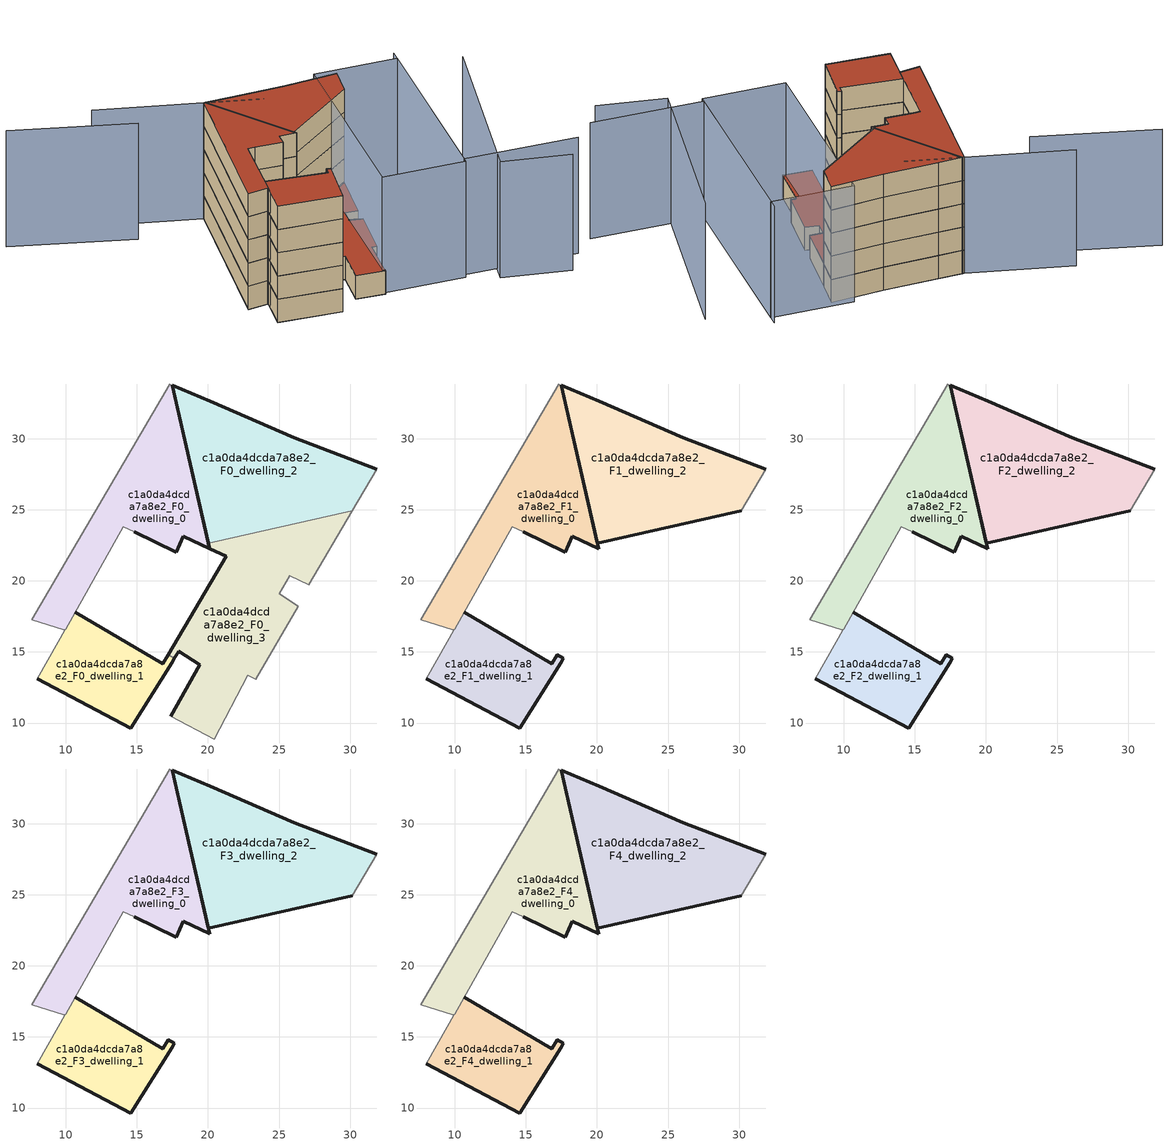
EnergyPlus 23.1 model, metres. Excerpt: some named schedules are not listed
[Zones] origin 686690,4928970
c1a0da4dcda7a8e2_F0_dwelling_0
 floor ground (EU_floor_Construction): 20.12,22.27 17.5,33.77 17.32,33.84 7.59,17.27 9.85,16.56 10,16.59 14.04,23.79 14.81,23.46 17.75,22 18.27,23.13 z0
 wall outside (EU_wall_Construction): 17.5,33.77 20.12,22.27 18.27,23.13 17.75,22 14.81,23.46 z0:3
 wall adiabatic (EU_wall_Construction): 9.99,16.59 9.85,16.56 7.59,17.27 17.32,33.84 17.5,33.77 / 14.81,23.46 14.04,23.79 10,16.59 z0:3; 9.99,16.59,3 10,16.59,0 9.99,16.59,0
c1a0da4dcda7a8e2_F0_dwelling_1
 floor ground (EU_floor_Construction): 14.56,9.62 17.48,14.29 17.64,14.55 17.2,14.8 16.82,14.16 10.67,17.79 10,16.59 9.85,16.56 9.92,16.54 9.47,15.73 7.99,13.11 z0
 wall outside (EU_wall_Construction): 10.67,17.79 16.82,14.16 17.2,14.8 / 17.64,14.55 17.48,14.29 14.56,9.62 7.99,13.11 z0:3
 wall adiabatic (EU_wall_Construction): 7.99,13.11 9.47,15.73 9.92,16.54 9.85,16.56 10,16.59 10.67,17.79 z0:3
 wall to c1a0da4dcda7a8e2_F0_dwelling_3 (EU_wall_Construction): 17.2,14.8 17.64,14.55 z0:3
c1a0da4dcda7a8e2_F0_dwelling_2
 floor ground (EU_floor_Construction): 30.16,24.94 31.88,27.86 26.05,30.05 20.14,32.62 17.5,33.77 20.04,22.63 z0
 wall outside (EU_wall_Construction): 20.04,22.63 17.5,33.77 20.14,32.62 26.05,30.05 31.88,27.86 z0:3
 wall adiabatic (EU_wall_Construction): 31.88,27.86 30.16,24.94 z0:3
 wall to c1a0da4dcda7a8e2_F0_dwelling_3 (EU_wall_Construction): 30.16,24.94 20.04,22.63 z0:3
c1a0da4dcda7a8e2_F0_dwelling_3
 floor ground (EU_floor_Construction): 23.34,13.08 26.34,18.21 25.01,19.11 25.75,20.38 27.08,19.72 30.16,24.94 20.04,22.63 20.12,22.27 21.27,21.74 17.2,14.8 17.64,14.55 17.84,14.87 17.86,14.91 17.94,15.04 19.42,14.11 17.39,10.46 20.43,8.88 22.81,13.37 z0
 wall outside (EU_wall_Construction): 17.2,14.8 21.27,21.74 20.12,22.27 20.04,22.63 / 17.39,10.46 19.42,14.11 17.94,15.04 17.86,14.91 17.84,14.87 17.64,14.55 z0:3
 wall adiabatic (EU_wall_Construction): 30.16,24.94 27.08,19.72 25.75,20.38 25.01,19.11 26.34,18.21 23.34,13.08 22.81,13.37 20.43,8.88 17.39,10.46 z0:3
 roof outside (EU_roof_Construction): 30.16,24.94 27.08,19.72 25.75,20.38 25.01,19.11 26.34,18.21 23.34,13.08 22.81,13.37 20.43,8.88 17.39,10.46 19.42,14.11 17.94,15.04 17.86,14.91 17.84,14.87 17.64,14.55 17.2,14.8 21.27,21.74 20.12,22.27 20.04,22.63 z3
c1a0da4dcda7a8e2_F1_dwelling_0
 floor to c1a0da4dcda7a8e2_F0_dwelling_0 (EU_floor_Construction): 20.12,22.27 17.5,33.77 17.32,33.84 7.59,17.27 9.85,16.56 9.99,16.59 14.04,23.79 14.81,23.46 17.75,22 18.27,23.13 z3
 wall outside (EU_wall_Construction): 17.5,33.77 20.12,22.27 18.27,23.13 17.75,22 14.81,23.46 z3:6
 wall adiabatic (EU_wall_Construction): 9.99,16.59 9.85,16.56 7.59,17.27 17.32,33.84 17.5,33.77 / 14.81,23.46 14.04,23.79 10,16.59 z3:6; 9.99,16.59,6 10,16.59,3 9.99,16.59,3
c1a0da4dcda7a8e2_F1_dwelling_1
 floor to c1a0da4dcda7a8e2_F0_dwelling_1 (EU_floor_Construction): 14.56,9.62 17.48,14.29 17.64,14.55 17.2,14.8 16.82,14.16 10.67,17.79 10,16.59 9.85,16.56 9.92,16.54 9.47,15.73 7.99,13.11 z3
 wall outside (EU_wall_Construction): 10.67,17.79 16.82,14.16 17.2,14.8 17.64,14.55 17.48,14.29 14.56,9.62 7.99,13.11 z3:6
 wall adiabatic (EU_wall_Construction): 7.99,13.11 9.47,15.73 9.92,16.54 9.85,16.56 10,16.59 10.67,17.79 z3:6
c1a0da4dcda7a8e2_F1_dwelling_2
 floor to c1a0da4dcda7a8e2_F0_dwelling_2 (EU_floor_Construction): 30.16,24.94 31.88,27.86 26.05,30.05 20.14,32.62 17.5,33.77 20.04,22.63 z3
 wall outside (EU_wall_Construction): 30.16,24.94 20.04,22.63 17.5,33.77 20.14,32.62 26.05,30.05 31.88,27.86 z3:6
 wall adiabatic (EU_wall_Construction): 31.88,27.86 30.16,24.94 z3:6
c1a0da4dcda7a8e2_F2_dwelling_0
 floor to c1a0da4dcda7a8e2_F1_dwelling_0 (EU_floor_Construction): 20.12,22.27 17.5,33.77 17.32,33.84 7.59,17.27 9.85,16.56 9.99,16.59 14.04,23.79 14.81,23.46 17.75,22 18.27,23.13 z6
 wall outside (EU_wall_Construction): 17.5,33.77 20.12,22.27 18.27,23.13 17.75,22 14.81,23.46 z6:9
 wall adiabatic (EU_wall_Construction): 9.99,16.59 9.85,16.56 7.59,17.27 17.32,33.84 17.5,33.77 / 14.81,23.46 14.04,23.79 10,16.59 z6:9; 9.99,16.59,9 10,16.59,6 9.99,16.59,6
c1a0da4dcda7a8e2_F2_dwelling_1
 floor to c1a0da4dcda7a8e2_F1_dwelling_1 (EU_floor_Construction): 14.56,9.62 17.48,14.29 17.64,14.55 17.2,14.8 16.82,14.16 10.67,17.79 10,16.59 9.85,16.56 9.92,16.54 9.47,15.73 7.99,13.11 z6
 wall outside (EU_wall_Construction): 10.67,17.79 16.82,14.16 17.2,14.8 17.64,14.55 17.48,14.29 14.56,9.62 7.99,13.11 z6:9
 wall adiabatic (EU_wall_Construction): 7.99,13.11 9.47,15.73 9.92,16.54 9.85,16.56 10,16.59 10.67,17.79 z6:9
c1a0da4dcda7a8e2_F2_dwelling_2
 floor to c1a0da4dcda7a8e2_F1_dwelling_2 (EU_floor_Construction): 30.16,24.94 31.88,27.86 26.05,30.05 20.14,32.62 17.5,33.77 20.04,22.63 z6
 wall outside (EU_wall_Construction): 30.16,24.94 20.04,22.63 17.5,33.77 20.14,32.62 26.05,30.05 31.88,27.86 z6:9
 wall adiabatic (EU_wall_Construction): 31.88,27.86 30.16,24.94 z6:9
c1a0da4dcda7a8e2_F3_dwelling_0
 floor to c1a0da4dcda7a8e2_F2_dwelling_0 (EU_floor_Construction): 20.12,22.27 17.5,33.77 17.32,33.84 7.59,17.27 9.85,16.56 9.99,16.59 14.04,23.79 14.81,23.46 17.75,22 18.27,23.13 z9
 wall outside (EU_wall_Construction): 17.5,33.77 20.12,22.27 18.27,23.13 17.75,22 14.81,23.46 z9:12
 wall adiabatic (EU_wall_Construction): 9.99,16.59 9.85,16.56 7.59,17.27 17.32,33.84 17.5,33.77 / 14.81,23.46 14.04,23.79 10,16.59 z9:12; 9.99,16.59,12 10,16.59,9 9.99,16.59,9
c1a0da4dcda7a8e2_F3_dwelling_1
 floor to c1a0da4dcda7a8e2_F2_dwelling_1 (EU_floor_Construction): 14.56,9.62 17.48,14.29 17.64,14.55 17.2,14.8 16.82,14.16 10.67,17.79 10,16.59 9.85,16.56 9.92,16.54 9.47,15.73 7.99,13.11 z9
 wall outside (EU_wall_Construction): 10.67,17.79 16.82,14.16 17.2,14.8 17.64,14.55 17.48,14.29 14.56,9.62 7.99,13.11 z9:12
 wall adiabatic (EU_wall_Construction): 7.99,13.11 9.47,15.73 9.92,16.54 9.85,16.56 10,16.59 10.67,17.79 z9:12
c1a0da4dcda7a8e2_F3_dwelling_2
 floor to c1a0da4dcda7a8e2_F2_dwelling_2 (EU_floor_Construction): 30.16,24.94 31.88,27.86 26.05,30.05 20.14,32.62 17.5,33.77 20.04,22.63 z9
 wall outside (EU_wall_Construction): 30.16,24.94 20.04,22.63 17.5,33.77 20.14,32.62 26.05,30.05 31.88,27.86 z9:12
 wall adiabatic (EU_wall_Construction): 31.88,27.86 30.16,24.94 z9:12
c1a0da4dcda7a8e2_F4_dwelling_0
 floor to c1a0da4dcda7a8e2_F3_dwelling_0 (EU_floor_Construction): 20.12,22.27 17.5,33.77 17.32,33.84 7.59,17.27 9.85,16.56 9.99,16.59 14.04,23.79 14.81,23.46 17.75,22 18.27,23.13 z12
 wall outside (EU_wall_Construction): 17.5,33.77 20.12,22.27 18.27,23.13 17.75,22 14.81,23.46 z12:15
 wall adiabatic (EU_wall_Construction): 9.99,16.59 9.85,16.56 7.59,17.27 17.32,33.84 17.5,33.77 / 14.81,23.46 14.04,23.79 10,16.59 z12:15; 9.99,16.59,15 10,16.59,12 9.99,16.59,12
 roof outside (EU_roof_Construction): 17.5,33.77 20.12,22.27 18.27,23.13 17.75,22 14.81,23.46 14.04,23.79 9.99,16.59 9.85,16.56 7.59,17.27 17.32,33.84 z15
c1a0da4dcda7a8e2_F4_dwelling_1
 floor to c1a0da4dcda7a8e2_F3_dwelling_1 (EU_floor_Construction): 14.56,9.62 17.48,14.29 17.64,14.55 17.2,14.8 16.82,14.16 10.67,17.79 10,16.59 9.85,16.56 9.92,16.54 9.47,15.73 7.99,13.11 z12
 wall outside (EU_wall_Construction): 10.67,17.79 16.82,14.16 17.2,14.8 17.64,14.55 17.48,14.29 14.56,9.62 7.99,13.11 z12:15
 wall adiabatic (EU_wall_Construction): 7.99,13.11 9.47,15.73 9.92,16.54 9.85,16.56 10,16.59 10.67,17.79 z12:15
 roof outside (EU_roof_Construction): 17.2,14.8 17.64,14.55 17.48,14.29 14.56,9.62 7.99,13.11 9.47,15.73 9.92,16.54 9.85,16.56 10,16.59 10.67,17.79 16.82,14.16 z15
c1a0da4dcda7a8e2_F4_dwelling_2
 floor to c1a0da4dcda7a8e2_F3_dwelling_2 (EU_floor_Construction): 30.16,24.94 31.88,27.86 26.05,30.05 20.14,32.62 17.5,33.77 20.04,22.63 z12
 wall outside (EU_wall_Construction): 30.16,24.94 20.04,22.63 17.5,33.77 20.14,32.62 26.05,30.05 31.88,27.86 z12:15
 wall adiabatic (EU_wall_Construction): 31.88,27.86 30.16,24.94 z12:15
 roof outside (EU_roof_Construction): 31.88,27.86 30.16,24.94 20.04,22.63 17.5,33.77 20.14,32.62 26.05,30.05 z15
shading: 38.31,-2.19 31.65,2.36 / 31.65,2.36 44.01,20.44 / 41.2,-0.12 29.29,5.56 / 29.29,5.56 39.15,26.26 / 7.58,41.42 22.56,29.78 / -2,45.1 9.29,35.95 / 38.69,25.3 29.07,5.09 / 29.07,5.09 20.32,9.26 / 20.32,9.26 29.95,29.46 / 29.95,29.46 38.69,25.3 z0:15
[Building]
EU S2 Campaign: North Axis=0; Terrain=City; Solar Distribution=FullExterior
[Site:Location]
Bologna: Latitude=44.5; Longitude=11.25; Time Zone=1; Elevation=37
[SizingPeriod:WeatherFileDays]
AnnualSizingPeriod: Begin Month=1; Begin Day of Month=1; End Month=12; End Day of Month=31; Day of Week for Start Day=Monday; Use Weather File Daylight Saving Period=No; Use Weather File Rain and Snow Indicators=No
[MATERIAL]
EU_InternalMass_Material: Roughness=MediumRough; Thickness=0.1; Conductivity=1; Density=1800; Specific Heat=900; Thermal Absorptance=0.9; Solar Absorptance=0.7; Visible Absorptance=0.7
[MATERIAL:NOMASS] Roughness=MediumRough; Thermal Absorptance=0.9; Solar Absorptance=0.7; Visible Absorptance=0.7
Name | Thermal Resistance
EU_wall_NoMass | 0.905828
EU_roof_NoMass | 0.37593
EU_floor_NoMass | 0.67114
[CONSTRUCTION]
EU_wall_Construction: EU_wall_NoMass
EU_roof_Construction: EU_roof_NoMass
EU_floor_Construction: EU_floor_NoMass
EU_InternalMass_Construction: EU_InternalMass_Material
[ZONE] Type=1; Multiplier=1; Ceiling Height=autocalculate; Floor Area=autocalculate; Part of Total Floor Area=Yes
Name | Volume
c1a0da4dcda7a8e2_F0_dwelling_0 | 201.083
c1a0da4dcda7a8e2_F1_dwelling_0; c1a0da4dcda7a8e2_F2_dwelling_0; c1a0da4dcda7a8e2_F3_dwelling_0; c1a0da4dcda7a8e2_F4_dwelling_0 | 201.036
c1a0da4dcda7a8e2_F0_dwelling_1; c1a0da4dcda7a8e2_F1_dwelling_1; c1a0da4dcda7a8e2_F2_dwelling_1; c1a0da4dcda7a8e2_F3_dwelling_1; c1a0da4dcda7a8e2_F4_dwelling_1 | 119.29
c1a0da4dcda7a8e2_F0_dwelling_2; c1a0da4dcda7a8e2_F1_dwelling_2; c1a0da4dcda7a8e2_F2_dwelling_2; c1a0da4dcda7a8e2_F3_dwelling_2; c1a0da4dcda7a8e2_F4_dwelling_2 | 251.752
c1a0da4dcda7a8e2_F0_dwelling_3 | 256.276
[INTERNALMASS] Construction=EU_InternalMass_Construction
Name | Zone or ZoneList | Surface Area
c1a0da4dcda7a8e2_F0_dwelling_0_EU_InternalMass | c1a0da4dcda7a8e2_F0_dwelling_0 | 67.0291
c1a0da4dcda7a8e2_F0_dwelling_1_EU_InternalMass | c1a0da4dcda7a8e2_F0_dwelling_1 | 39.7636
c1a0da4dcda7a8e2_F0_dwelling_2_EU_InternalMass | c1a0da4dcda7a8e2_F0_dwelling_2 | 83.9197
c1a0da4dcda7a8e2_F0_dwelling_3_EU_InternalMass | c1a0da4dcda7a8e2_F0_dwelling_3 | 85.4254
c1a0da4dcda7a8e2_F1_dwelling_0_EU_InternalMass | c1a0da4dcda7a8e2_F1_dwelling_0 | 114.63
c1a0da4dcda7a8e2_F1_dwelling_1_EU_InternalMass | c1a0da4dcda7a8e2_F1_dwelling_1 | 121.743
c1a0da4dcda7a8e2_F1_dwelling_2_EU_InternalMass | c1a0da4dcda7a8e2_F1_dwelling_2 | 39.7603
c1a0da4dcda7a8e2_F2_dwelling_0_EU_InternalMass | c1a0da4dcda7a8e2_F2_dwelling_0 | 114.63
c1a0da4dcda7a8e2_F2_dwelling_1_EU_InternalMass | c1a0da4dcda7a8e2_F2_dwelling_1 | 121.743
c1a0da4dcda7a8e2_F2_dwelling_2_EU_InternalMass | c1a0da4dcda7a8e2_F2_dwelling_2 | 39.7603
c1a0da4dcda7a8e2_F3_dwelling_0_EU_InternalMass | c1a0da4dcda7a8e2_F3_dwelling_0 | 114.63
c1a0da4dcda7a8e2_F3_dwelling_1_EU_InternalMass | c1a0da4dcda7a8e2_F3_dwelling_1 | 121.743
c1a0da4dcda7a8e2_F3_dwelling_2_EU_InternalMass | c1a0da4dcda7a8e2_F3_dwelling_2 | 39.7603
c1a0da4dcda7a8e2_F4_dwelling_0_EU_InternalMass | c1a0da4dcda7a8e2_F4_dwelling_0 | 114.63
c1a0da4dcda7a8e2_F4_dwelling_1_EU_InternalMass | c1a0da4dcda7a8e2_F4_dwelling_1 | 121.743
c1a0da4dcda7a8e2_F4_dwelling_2_EU_InternalMass | c1a0da4dcda7a8e2_F4_dwelling_2 | 39.7603
[OTHEREQUIPMENT] Fuel Type=Electricity; Design Level Calculation Method=Watts/Area; Power per Zone Floor Area=1; Fraction Latent=0; Fraction Radiant=0; Fraction Lost=0; Carbon Dioxide Generation Rate=0; EndUse Subcategory=EU_Step8_InternalGains
Name | Zone or ZoneList or Space or SpaceList | Schedule
EU_Step8_InternalGain_c1a0da4dcda7a8e2_F0_dwelling_0_f000 | c1a0da4dcda7a8e2_F0_dwelling_0 | EU_Step8_GainSchedule_c1a0da4dcda7a8e2_F0_dwelling_0_f000
EU_Step8_InternalGain_c1a0da4dcda7a8e2_F0_dwelling_1_f000 | c1a0da4dcda7a8e2_F0_dwelling_1 | EU_Step8_GainSchedule_c1a0da4dcda7a8e2_F0_dwelling_1_f000
EU_Step8_InternalGain_c1a0da4dcda7a8e2_F0_dwelling_2_f000 | c1a0da4dcda7a8e2_F0_dwelling_2 | EU_Step8_GainSchedule_c1a0da4dcda7a8e2_F0_dwelling_2_f000
EU_Step8_InternalGain_c1a0da4dcda7a8e2_F0_dwelling_3_f000 | c1a0da4dcda7a8e2_F0_dwelling_3 | EU_Step8_GainSchedule_c1a0da4dcda7a8e2_F0_dwelling_3_f000
EU_Step8_InternalGain_c1a0da4dcda7a8e2_F1_dwelling_0_f000 | c1a0da4dcda7a8e2_F1_dwelling_0 | EU_Step8_GainSchedule_c1a0da4dcda7a8e2_F1_dwelling_0_f000
EU_Step8_InternalGain_c1a0da4dcda7a8e2_F1_dwelling_1_f000 | c1a0da4dcda7a8e2_F1_dwelling_1 | EU_Step8_GainSchedule_c1a0da4dcda7a8e2_F1_dwelling_1_f000
EU_Step8_InternalGain_c1a0da4dcda7a8e2_F1_dwelling_2_f000 | c1a0da4dcda7a8e2_F1_dwelling_2 | EU_Step8_GainSchedule_c1a0da4dcda7a8e2_F1_dwelling_2_f000
EU_Step8_InternalGain_c1a0da4dcda7a8e2_F2_dwelling_0_f000 | c1a0da4dcda7a8e2_F2_dwelling_0 | EU_Step8_GainSchedule_c1a0da4dcda7a8e2_F2_dwelling_0_f000
EU_Step8_InternalGain_c1a0da4dcda7a8e2_F2_dwelling_1_f000 | c1a0da4dcda7a8e2_F2_dwelling_1 | EU_Step8_GainSchedule_c1a0da4dcda7a8e2_F2_dwelling_1_f000
EU_Step8_InternalGain_c1a0da4dcda7a8e2_F2_dwelling_2_f000 | c1a0da4dcda7a8e2_F2_dwelling_2 | EU_Step8_GainSchedule_c1a0da4dcda7a8e2_F2_dwelling_2_f000
EU_Step8_InternalGain_c1a0da4dcda7a8e2_F3_dwelling_0_f000 | c1a0da4dcda7a8e2_F3_dwelling_0 | EU_Step8_GainSchedule_c1a0da4dcda7a8e2_F3_dwelling_0_f000
EU_Step8_InternalGain_c1a0da4dcda7a8e2_F3_dwelling_1_f000 | c1a0da4dcda7a8e2_F3_dwelling_1 | EU_Step8_GainSchedule_c1a0da4dcda7a8e2_F3_dwelling_1_f000
EU_Step8_InternalGain_c1a0da4dcda7a8e2_F3_dwelling_2_f000 | c1a0da4dcda7a8e2_F3_dwelling_2 | EU_Step8_GainSchedule_c1a0da4dcda7a8e2_F3_dwelling_2_f000
EU_Step8_InternalGain_c1a0da4dcda7a8e2_F4_dwelling_0_f000 | c1a0da4dcda7a8e2_F4_dwelling_0 | EU_Step8_GainSchedule_c1a0da4dcda7a8e2_F4_dwelling_0_f000
EU_Step8_InternalGain_c1a0da4dcda7a8e2_F4_dwelling_1_f000 | c1a0da4dcda7a8e2_F4_dwelling_1 | EU_Step8_GainSchedule_c1a0da4dcda7a8e2_F4_dwelling_1_f000
EU_Step8_InternalGain_c1a0da4dcda7a8e2_F4_dwelling_2_f000 | c1a0da4dcda7a8e2_F4_dwelling_2 | EU_Step8_GainSchedule_c1a0da4dcda7a8e2_F4_dwelling_2_f000
[ZONEVENTILATION:DESIGNFLOWRATE] Schedule=EU_AlwaysOn; Design Flow Rate Calculation Method=AirChanges/Hour; Air Changes per Hour=0.73129; Ventilation Type=Natural; Fan Pressure Rise=0; Fan Total Efficiency=1; Constant Term Coefficient=1; Temperature Term Coefficient=0; Velocity Term Coefficient=0; Velocity Squared Term Coefficient=0; Minimum Indoor Temperature=-100; Maximum Indoor Temperature=100; Delta Temperature=-100; Minimum Outdoor Temperature=-100; Maximum Outdoor Temperature=100; Maximum Wind Speed=40
Name | Zone or ZoneList or Space or SpaceList
EU_ConstantAir_c1a0da4dcda7a8e2_F0_dwelling_0 | c1a0da4dcda7a8e2_F0_dwelling_0
EU_ConstantAir_c1a0da4dcda7a8e2_F0_dwelling_1 | c1a0da4dcda7a8e2_F0_dwelling_1
EU_ConstantAir_c1a0da4dcda7a8e2_F0_dwelling_2 | c1a0da4dcda7a8e2_F0_dwelling_2
EU_ConstantAir_c1a0da4dcda7a8e2_F0_dwelling_3 | c1a0da4dcda7a8e2_F0_dwelling_3
EU_ConstantAir_c1a0da4dcda7a8e2_F1_dwelling_0 | c1a0da4dcda7a8e2_F1_dwelling_0
EU_ConstantAir_c1a0da4dcda7a8e2_F1_dwelling_1 | c1a0da4dcda7a8e2_F1_dwelling_1
EU_ConstantAir_c1a0da4dcda7a8e2_F1_dwelling_2 | c1a0da4dcda7a8e2_F1_dwelling_2
EU_ConstantAir_c1a0da4dcda7a8e2_F2_dwelling_0 | c1a0da4dcda7a8e2_F2_dwelling_0
EU_ConstantAir_c1a0da4dcda7a8e2_F2_dwelling_1 | c1a0da4dcda7a8e2_F2_dwelling_1
EU_ConstantAir_c1a0da4dcda7a8e2_F2_dwelling_2 | c1a0da4dcda7a8e2_F2_dwelling_2
EU_ConstantAir_c1a0da4dcda7a8e2_F3_dwelling_0 | c1a0da4dcda7a8e2_F3_dwelling_0
EU_ConstantAir_c1a0da4dcda7a8e2_F3_dwelling_1 | c1a0da4dcda7a8e2_F3_dwelling_1
EU_ConstantAir_c1a0da4dcda7a8e2_F3_dwelling_2 | c1a0da4dcda7a8e2_F3_dwelling_2
EU_ConstantAir_c1a0da4dcda7a8e2_F4_dwelling_0 | c1a0da4dcda7a8e2_F4_dwelling_0
EU_ConstantAir_c1a0da4dcda7a8e2_F4_dwelling_1 | c1a0da4dcda7a8e2_F4_dwelling_1
EU_ConstantAir_c1a0da4dcda7a8e2_F4_dwelling_2 | c1a0da4dcda7a8e2_F4_dwelling_2
[HVACTEMPLATE:THERMOSTAT] Constant Heating Setpoint=20; Constant Cooling Setpoint=50
EU_HeatOnly_c1a0da4dcda7a8e2_F0_dwelling_0; EU_HeatOnly_c1a0da4dcda7a8e2_F0_dwelling_1; EU_HeatOnly_c1a0da4dcda7a8e2_F0_dwelling_2; EU_HeatOnly_c1a0da4dcda7a8e2_F0_dwelling_3; EU_HeatOnly_c1a0da4dcda7a8e2_F1_dwelling_0; EU_HeatOnly_c1a0da4dcda7a8e2_F1_dwelling_1; EU_HeatOnly_c1a0da4dcda7a8e2_F1_dwelling_2; EU_HeatOnly_c1a0da4dcda7a8e2_F2_dwelling_0; EU_HeatOnly_c1a0da4dcda7a8e2_F2_dwelling_1; EU_HeatOnly_c1a0da4dcda7a8e2_F2_dwelling_2; EU_HeatOnly_c1a0da4dcda7a8e2_F3_dwelling_0; EU_HeatOnly_c1a0da4dcda7a8e2_F3_dwelling_1; EU_HeatOnly_c1a0da4dcda7a8e2_F3_dwelling_2; EU_HeatOnly_c1a0da4dcda7a8e2_F4_dwelling_0; EU_HeatOnly_c1a0da4dcda7a8e2_F4_dwelling_1; EU_HeatOnly_c1a0da4dcda7a8e2_F4_dwelling_2
